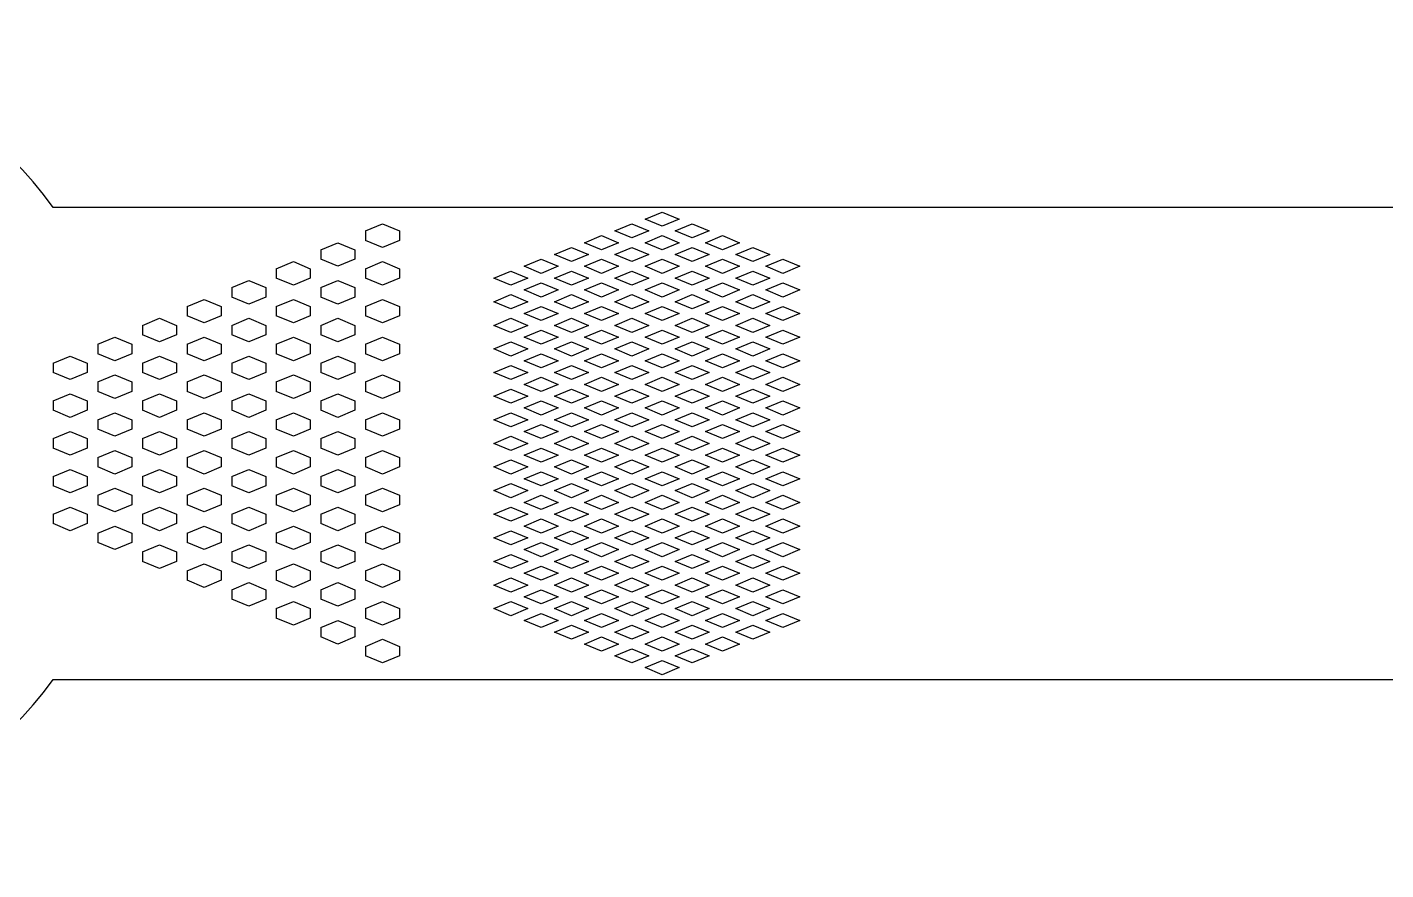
# Model space of a CAD drawing. Header units: inches. Extents: x -271009 to 5700, y -37000 to 38138.
# Drawn here: x -111174 to -108252, y 14054 to 15866 of the extents above; entities that cross this region are included whole.
import ezdxf

# ---------------------------------------------------------------- set-up
doc = ezdxf.new("R2010")
doc.units = ezdxf.units.IN
doc.header["$MEASUREMENT"] = 0

msp = doc.modelspace()

# ---------------------------------------------------------------- linework, layer by layer
for p, q in [((-111117.5, 15478.7), (-108161.1, 15478.7)), ((-109845.2, 15453.4), (-109808.6, 15468.6)), ((-109808.6, 15438.1), (-109845.2, 15453.4)), ((-109808.6, 15468.6), (-109772.1, 15453.4)), ((-109772.1, 15453.4), (-109808.6, 15438.1)), ((-110446, 15428), (-110409.5, 15443.2)), ((-110446, 15428), (-110446, 15407.7)), ((-110409.5, 15443.2), (-110373, 15428)), ((-110373, 15428), (-110373, 15407.7)), ((-109910.1, 15428), (-109873.6, 15443.2)), ((-109873.6, 15412.8), (-109910.1, 15428)), ((-109873.6, 15443.2), (-109837, 15428)), ((-109837, 15428), (-109873.6, 15412.8)), ((-109780.2, 15428), (-109743.7, 15443.2)), ((-109743.7, 15412.8), (-109780.2, 15428)), ((-109743.7, 15443.2), (-109707.1, 15428)), ((-109707.1, 15428), (-109743.7, 15412.8)), ((-110541.9, 15387.4), (-110505.4, 15402.6)), ((-110505.4, 15402.6), (-110468.9, 15387.4)), ((-110409.5, 15392.5), (-110446, 15407.7)), ((-110373, 15407.7), (-110409.5, 15392.5)), ((-109975.1, 15402.6), (-109938.5, 15417.8)), ((-109938.5, 15387.4), (-109975.1, 15402.6)), ((-109938.5, 15417.8), (-109902, 15402.6)), ((-109902, 15402.6), (-109938.5, 15387.4)), ((-109845.2, 15402.6), (-109808.6, 15417.8)), ((-109808.6, 15387.4), (-109845.2, 15402.6)), ((-109808.6, 15417.8), (-109772.1, 15402.6)), ((-109772.1, 15402.6), (-109808.6, 15387.4)), ((-109715.2, 15402.6), (-109678.7, 15417.8)), ((-109678.7, 15387.4), (-109715.2, 15402.6)), ((-109678.7, 15417.8), (-109642.2, 15402.6)), ((-109642.2, 15402.6), (-109678.7, 15387.4)), ((-110541.9, 15387.4), (-110541.9, 15367.1)), ((-110505.4, 15351.9), (-110541.9, 15367.1)), ((-110468.9, 15367.1), (-110505.4, 15351.9)), ((-110468.9, 15387.4), (-110468.9, 15367.1)), ((-110105, 15351.9), (-110068.5, 15367.1)), ((-110068.5, 15367.1), (-110031.9, 15351.9)), ((-110040, 15377.2), (-110003.5, 15392.5)), ((-110003.5, 15362), (-110040, 15377.2)), ((-110003.5, 15392.5), (-109967, 15377.2)), ((-109967, 15377.2), (-110003.5, 15362)), ((-109975.1, 15351.9), (-109938.5, 15367.1)), ((-109938.5, 15367.1), (-109902, 15351.9)), ((-109910.1, 15377.2), (-109873.6, 15392.5)), ((-109873.6, 15362), (-109910.1, 15377.2)), ((-109873.6, 15392.5), (-109837, 15377.2)), ((-109837, 15377.2), (-109873.6, 15362)), ((-109845.2, 15351.9), (-109808.6, 15367.1)), ((-109808.6, 15367.1), (-109772.1, 15351.9)), ((-109780.2, 15377.2), (-109743.7, 15392.5)), ((-109743.7, 15362), (-109780.2, 15377.2)), ((-109743.7, 15392.5), (-109707.1, 15377.2)), ((-109707.1, 15377.2), (-109743.7, 15362)), ((-109715.2, 15351.9), (-109678.7, 15367.1)), ((-109678.7, 15367.1), (-109642.2, 15351.9)), ((-109650.3, 15377.2), (-109613.7, 15392.5)), ((-109613.7, 15362), (-109650.3, 15377.2)), ((-109613.7, 15392.5), (-109577.2, 15377.2)), ((-109577.2, 15377.2), (-109613.7, 15362)), ((-109585.3, 15351.9), (-109548.8, 15367.1)), ((-109548.8, 15367.1), (-109512.2, 15351.9)), ((-110637.9, 15346.8), (-110601.3, 15362)), ((-110637.9, 15346.8), (-110637.9, 15326.5)), ((-110601.3, 15362), (-110564.8, 15346.8)), ((-110564.8, 15346.8), (-110564.8, 15326.5)), ((-110446, 15346.8), (-110409.5, 15362)), ((-110446, 15346.8), (-110446, 15326.5)), ((-110409.5, 15362), (-110373, 15346.8)), ((-110373, 15346.8), (-110373, 15326.5)), ((-110170, 15326.5), (-110133.4, 15341.7)), ((-110133.4, 15341.7), (-110096.9, 15326.5)), ((-110068.5, 15336.6), (-110105, 15351.9)), ((-110031.9, 15351.9), (-110068.5, 15336.6)), ((-110040, 15326.5), (-110003.5, 15341.7)), ((-110003.5, 15341.7), (-109967, 15326.5)), ((-109938.5, 15336.6), (-109975.1, 15351.9)), ((-109902, 15351.9), (-109938.5, 15336.6)), ((-109910.1, 15326.5), (-109873.6, 15341.7)), ((-109873.6, 15341.7), (-109837, 15326.5)), ((-109808.6, 15336.6), (-109845.2, 15351.9)), ((-109772.1, 15351.9), (-109808.6, 15336.6)), ((-109780.2, 15326.5), (-109743.7, 15341.7)), ((-109743.7, 15341.7), (-109707.1, 15326.5)), ((-109678.7, 15336.6), (-109715.2, 15351.9)), ((-109642.2, 15351.9), (-109678.7, 15336.6)), ((-109650.3, 15326.5), (-109613.7, 15341.7)), ((-109613.7, 15341.7), (-109577.2, 15326.5)), ((-109548.8, 15336.6), (-109585.3, 15351.9)), ((-109512.2, 15351.9), (-109548.8, 15336.6)), ((-110733.8, 15306.2), (-110697.2, 15321.4)), ((-110697.2, 15321.4), (-110660.7, 15306.2)), ((-110601.3, 15311.3), (-110637.9, 15326.5)), ((-110564.8, 15326.5), (-110601.3, 15311.3)), ((-110541.9, 15306.2), (-110505.4, 15321.4)), ((-110505.4, 15321.4), (-110468.9, 15306.2)), ((-110409.5, 15311.3), (-110446, 15326.5)), ((-110373, 15326.5), (-110409.5, 15311.3)), ((-110133.4, 15311.3), (-110170, 15326.5)), ((-110096.9, 15326.5), (-110133.4, 15311.3)), ((-110105, 15301.1), (-110068.5, 15316.3)), ((-110068.5, 15316.3), (-110031.9, 15301.1)), ((-110003.5, 15311.3), (-110040, 15326.5)), ((-109967, 15326.5), (-110003.5, 15311.3)), ((-109975.1, 15301.1), (-109938.5, 15316.3)), ((-109938.5, 15316.3), (-109902, 15301.1)), ((-109873.6, 15311.3), (-109910.1, 15326.5)), ((-109837, 15326.5), (-109873.6, 15311.3)), ((-109845.2, 15301.1), (-109808.6, 15316.3)), ((-109808.6, 15316.3), (-109772.1, 15301.1)), ((-109743.7, 15311.3), (-109780.2, 15326.5)), ((-109707.1, 15326.5), (-109743.7, 15311.3)), ((-109715.2, 15301.1), (-109678.7, 15316.3)), ((-109678.7, 15316.3), (-109642.2, 15301.1)), ((-109613.7, 15311.3), (-109650.3, 15326.5)), ((-109577.2, 15326.5), (-109613.7, 15311.3)), ((-109585.3, 15301.1), (-109548.8, 15316.3)), ((-109548.8, 15316.3), (-109512.2, 15301.1)), ((-110829.7, 15265.6), (-110793.2, 15280.8)), ((-110793.2, 15280.8), (-110756.6, 15265.6)), ((-110733.8, 15306.2), (-110733.8, 15285.9)), ((-110697.2, 15270.7), (-110733.8, 15285.9)), ((-110660.7, 15285.9), (-110697.2, 15270.7)), ((-110660.7, 15306.2), (-110660.7, 15285.9)), ((-110637.9, 15265.6), (-110601.3, 15280.8)), ((-110601.3, 15280.8), (-110564.8, 15265.6)), ((-110541.9, 15306.2), (-110541.9, 15285.9)), ((-110505.4, 15270.7), (-110541.9, 15285.9)), ((-110468.9, 15285.9), (-110505.4, 15270.7)), ((-110468.9, 15306.2), (-110468.9, 15285.9)), ((-110446, 15265.6), (-110409.5, 15280.8)), ((-110409.5, 15280.8), (-110373, 15265.6)), ((-110170, 15275.7), (-110133.4, 15291)), ((-110133.4, 15291), (-110096.9, 15275.7)), ((-110068.5, 15285.9), (-110105, 15301.1)), ((-110031.9, 15301.1), (-110068.5, 15285.9)), ((-110040, 15275.7), (-110003.5, 15291)), ((-110003.5, 15291), (-109967, 15275.7)), ((-109938.5, 15285.9), (-109975.1, 15301.1)), ((-109902, 15301.1), (-109938.5, 15285.9)), ((-109910.1, 15275.7), (-109873.6, 15291)), ((-109873.6, 15291), (-109837, 15275.7)), ((-109808.6, 15285.9), (-109845.2, 15301.1)), ((-109772.1, 15301.1), (-109808.6, 15285.9)), ((-109780.2, 15275.7), (-109743.7, 15291)), ((-109743.7, 15291), (-109707.1, 15275.7)), ((-109678.7, 15285.9), (-109715.2, 15301.1)), ((-109642.2, 15301.1), (-109678.7, 15285.9)), ((-109650.3, 15275.7), (-109613.7, 15291)), ((-109613.7, 15291), (-109577.2, 15275.7)), ((-109548.8, 15285.9), (-109585.3, 15301.1)), ((-109512.2, 15301.1), (-109548.8, 15285.9)), ((-110829.7, 15265.6), (-110829.7, 15245.3)), ((-110756.6, 15265.6), (-110756.6, 15245.3)), ((-110637.9, 15265.6), (-110637.9, 15245.3)), ((-110564.8, 15265.6), (-110564.8, 15245.3)), ((-110446, 15265.6), (-110446, 15245.3)), ((-110373, 15265.6), (-110373, 15245.3)), ((-110133.4, 15260.5), (-110170, 15275.7)), ((-110096.9, 15275.7), (-110133.4, 15260.5)), ((-110105, 15250.4), (-110068.5, 15265.6)), ((-110068.5, 15235.1), (-110105, 15250.4)), ((-110068.5, 15265.6), (-110031.9, 15250.4)), ((-110031.9, 15250.4), (-110068.5, 15235.1)), ((-110003.5, 15260.5), (-110040, 15275.7)), ((-109967, 15275.7), (-110003.5, 15260.5)), ((-109975.1, 15250.4), (-109938.5, 15265.6)), ((-109938.5, 15235.1), (-109975.1, 15250.4)), ((-109938.5, 15265.6), (-109902, 15250.4)), ((-109902, 15250.4), (-109938.5, 15235.1)), ((-109873.6, 15260.5), (-109910.1, 15275.7)), ((-109837, 15275.7), (-109873.6, 15260.5)), ((-109845.2, 15250.4), (-109808.6, 15265.6)), ((-109808.6, 15235.1), (-109845.2, 15250.4)), ((-109808.6, 15265.6), (-109772.1, 15250.4)), ((-109772.1, 15250.4), (-109808.6, 15235.1)), ((-109743.7, 15260.5), (-109780.2, 15275.7)), ((-109707.1, 15275.7), (-109743.7, 15260.5)), ((-109715.2, 15250.4), (-109678.7, 15265.6)), ((-109678.7, 15235.1), (-109715.2, 15250.4)), ((-109678.7, 15265.6), (-109642.2, 15250.4)), ((-109642.2, 15250.4), (-109678.7, 15235.1)), ((-109613.7, 15260.5), (-109650.3, 15275.7)), ((-109577.2, 15275.7), (-109613.7, 15260.5)), ((-109585.3, 15250.4), (-109548.8, 15265.6)), ((-109548.8, 15235.1), (-109585.3, 15250.4)), ((-109548.8, 15265.6), (-109512.2, 15250.4)), ((-109512.2, 15250.4), (-109548.8, 15235.1)), ((-110925.6, 15225), (-110889.1, 15240.2)), ((-110925.6, 15225), (-110925.6, 15204.7)), ((-110889.1, 15240.2), (-110852.5, 15225)), ((-110852.5, 15225), (-110852.5, 15204.7)), ((-110793.2, 15230.1), (-110829.7, 15245.3)), ((-110756.6, 15245.3), (-110793.2, 15230.1)), ((-110733.8, 15225), (-110697.2, 15240.2)), ((-110733.8, 15225), (-110733.8, 15204.7)), ((-110697.2, 15240.2), (-110660.7, 15225)), ((-110660.7, 15225), (-110660.7, 15204.7)), ((-110601.3, 15230.1), (-110637.9, 15245.3)), ((-110564.8, 15245.3), (-110601.3, 15230.1)), ((-110541.9, 15225), (-110505.4, 15240.2)), ((-110541.9, 15225), (-110541.9, 15204.7)), ((-110505.4, 15240.2), (-110468.9, 15225)), ((-110468.9, 15225), (-110468.9, 15204.7)), ((-110409.5, 15230.1), (-110446, 15245.3)), ((-110373, 15245.3), (-110409.5, 15230.1)), ((-110170, 15225), (-110133.4, 15240.2)), ((-110133.4, 15209.8), (-110170, 15225)), ((-110133.4, 15240.2), (-110096.9, 15225)), ((-110096.9, 15225), (-110133.4, 15209.8)), ((-110040, 15225), (-110003.5, 15240.2)), ((-110003.5, 15209.8), (-110040, 15225)), ((-110003.5, 15240.2), (-109967, 15225)), ((-109967, 15225), (-110003.5, 15209.8)), ((-109910.1, 15225), (-109873.6, 15240.2)), ((-109873.6, 15209.8), (-109910.1, 15225)), ((-109873.6, 15240.2), (-109837, 15225)), ((-109837, 15225), (-109873.6, 15209.8)), ((-109780.2, 15225), (-109743.7, 15240.2)), ((-109743.7, 15209.8), (-109780.2, 15225)), ((-109743.7, 15240.2), (-109707.1, 15225)), ((-109707.1, 15225), (-109743.7, 15209.8)), ((-109650.3, 15225), (-109613.7, 15240.2)), ((-109613.7, 15209.8), (-109650.3, 15225)), ((-109613.7, 15240.2), (-109577.2, 15225)), ((-109577.2, 15225), (-109613.7, 15209.8)), ((-111021.5, 15184.4), (-110985, 15199.6)), ((-110985, 15199.6), (-110948.5, 15184.4)), ((-110889.1, 15189.5), (-110925.6, 15204.7)), ((-110852.5, 15204.7), (-110889.1, 15189.5)), ((-110829.7, 15184.4), (-110793.2, 15199.6)), ((-110793.2, 15199.6), (-110756.6, 15184.4)), ((-110697.2, 15189.5), (-110733.8, 15204.7)), ((-110660.7, 15204.7), (-110697.2, 15189.5)), ((-110637.9, 15184.4), (-110601.3, 15199.6)), ((-110601.3, 15199.6), (-110564.8, 15184.4)), ((-110505.4, 15189.5), (-110541.9, 15204.7)), ((-110468.9, 15204.7), (-110505.4, 15189.5)), ((-110446, 15184.4), (-110409.5, 15199.6)), ((-110409.5, 15199.6), (-110373, 15184.4)), ((-110170, 15174.2), (-110133.4, 15189.5)), ((-110133.4, 15189.5), (-110096.9, 15174.2)), ((-110105, 15199.6), (-110068.5, 15214.8)), ((-110068.5, 15184.4), (-110105, 15199.6)), ((-110068.5, 15214.8), (-110031.9, 15199.6)), ((-110031.9, 15199.6), (-110068.5, 15184.4)), ((-110040, 15174.2), (-110003.5, 15189.5)), ((-110003.5, 15189.5), (-109967, 15174.2)), ((-109975.1, 15199.6), (-109938.5, 15214.8)), ((-109938.5, 15184.4), (-109975.1, 15199.6)), ((-109938.5, 15214.8), (-109902, 15199.6)), ((-109902, 15199.6), (-109938.5, 15184.4)), ((-109910.1, 15174.2), (-109873.6, 15189.5)), ((-109873.6, 15189.5), (-109837, 15174.2)), ((-109845.2, 15199.6), (-109808.6, 15214.8)), ((-109808.6, 15184.4), (-109845.2, 15199.6)), ((-109808.6, 15214.8), (-109772.1, 15199.6)), ((-109772.1, 15199.6), (-109808.6, 15184.4)), ((-109780.2, 15174.2), (-109743.7, 15189.5)), ((-109743.7, 15189.5), (-109707.1, 15174.2)), ((-109715.2, 15199.6), (-109678.7, 15214.8)), ((-109678.7, 15184.4), (-109715.2, 15199.6)), ((-109678.7, 15214.8), (-109642.2, 15199.6)), ((-109642.2, 15199.6), (-109678.7, 15184.4)), ((-109650.3, 15174.2), (-109613.7, 15189.5)), ((-109613.7, 15189.5), (-109577.2, 15174.2)), ((-109585.3, 15199.6), (-109548.8, 15214.8)), ((-109548.8, 15184.4), (-109585.3, 15199.6)), ((-109548.8, 15214.8), (-109512.2, 15199.6)), ((-109512.2, 15199.6), (-109548.8, 15184.4)), ((-111021.5, 15184.4), (-111021.5, 15164.1)), ((-110985, 15148.9), (-111021.5, 15164.1)), ((-110948.5, 15164.1), (-110985, 15148.9)), ((-110948.5, 15184.4), (-110948.5, 15164.1)), ((-110829.7, 15184.4), (-110829.7, 15164.1)), ((-110793.2, 15148.9), (-110829.7, 15164.1)), ((-110756.6, 15164.1), (-110793.2, 15148.9)), ((-110756.6, 15184.4), (-110756.6, 15164.1)), ((-110637.9, 15184.4), (-110637.9, 15164.1)), ((-110601.3, 15148.9), (-110637.9, 15164.1)), ((-110564.8, 15164.1), (-110601.3, 15148.9)), ((-110564.8, 15184.4), (-110564.8, 15164.1)), ((-110446, 15184.4), (-110446, 15164.1)), ((-110409.5, 15148.9), (-110446, 15164.1)), ((-110373, 15164.1), (-110409.5, 15148.9)), ((-110373, 15184.4), (-110373, 15164.1)), ((-110133.4, 15159), (-110170, 15174.2)), ((-110096.9, 15174.2), (-110133.4, 15159)), ((-110105, 15148.9), (-110068.5, 15164.1)), ((-110068.5, 15164.1), (-110031.9, 15148.9)), ((-110003.5, 15159), (-110040, 15174.2)), ((-109967, 15174.2), (-110003.5, 15159)), ((-109975.1, 15148.9), (-109938.5, 15164.1)), ((-109938.5, 15164.1), (-109902, 15148.9)), ((-109873.6, 15159), (-109910.1, 15174.2)), ((-109837, 15174.2), (-109873.6, 15159)), ((-109845.2, 15148.9), (-109808.6, 15164.1)), ((-109808.6, 15164.1), (-109772.1, 15148.9)), ((-109743.7, 15159), (-109780.2, 15174.2)), ((-109707.1, 15174.2), (-109743.7, 15159)), ((-109715.2, 15148.9), (-109678.7, 15164.1)), ((-109678.7, 15164.1), (-109642.2, 15148.9)), ((-109613.7, 15159), (-109650.3, 15174.2)), ((-109577.2, 15174.2), (-109613.7, 15159)), ((-109585.3, 15148.9), (-109548.8, 15164.1)), ((-109548.8, 15164.1), (-109512.2, 15148.9)), ((-111117.5, 15143.8), (-111080.9, 15159)), ((-111117.5, 15143.8), (-111117.5, 15123.5)), ((-111080.9, 15159), (-111044.4, 15143.8)), ((-111044.4, 15143.8), (-111044.4, 15123.5)), ((-110925.6, 15143.8), (-110889.1, 15159)), ((-110925.6, 15143.8), (-110925.6, 15123.5)), ((-110889.1, 15159), (-110852.5, 15143.8)), ((-110852.5, 15143.8), (-110852.5, 15123.5)), ((-110733.8, 15143.8), (-110697.2, 15159)), ((-110733.8, 15143.8), (-110733.8, 15123.5)), ((-110697.2, 15159), (-110660.7, 15143.8)), ((-110660.7, 15143.8), (-110660.7, 15123.5)), ((-110541.9, 15143.8), (-110505.4, 15159)), ((-110541.9, 15143.8), (-110541.9, 15123.5)), ((-110505.4, 15159), (-110468.9, 15143.8)), ((-110468.9, 15143.8), (-110468.9, 15123.5)), ((-110170, 15123.5), (-110133.4, 15138.7)), ((-110133.4, 15138.7), (-110096.9, 15123.5)), ((-110068.5, 15133.6), (-110105, 15148.9)), ((-110031.9, 15148.9), (-110068.5, 15133.6)), ((-110040, 15123.5), (-110003.5, 15138.7)), ((-110003.5, 15138.7), (-109967, 15123.5)), ((-109938.5, 15133.6), (-109975.1, 15148.9)), ((-109902, 15148.9), (-109938.5, 15133.6)), ((-109910.1, 15123.5), (-109873.6, 15138.7)), ((-109873.6, 15138.7), (-109837, 15123.5)), ((-109808.6, 15133.6), (-109845.2, 15148.9)), ((-109772.1, 15148.9), (-109808.6, 15133.6)), ((-109780.2, 15123.5), (-109743.7, 15138.7)), ((-109743.7, 15138.7), (-109707.1, 15123.5)), ((-109678.7, 15133.6), (-109715.2, 15148.9)), ((-109642.2, 15148.9), (-109678.7, 15133.6)), ((-109650.3, 15123.5), (-109613.7, 15138.7)), ((-109613.7, 15138.7), (-109577.2, 15123.5)), ((-109548.8, 15133.6), (-109585.3, 15148.9)), ((-109512.2, 15148.9), (-109548.8, 15133.6)), ((-111080.9, 15108.3), (-111117.5, 15123.5)), ((-111044.4, 15123.5), (-111080.9, 15108.3)), ((-111021.5, 15103.2), (-110985, 15118.4)), ((-111021.5, 15103.2), (-111021.5, 15082.9)), ((-110985, 15118.4), (-110948.5, 15103.2)), ((-110948.5, 15103.2), (-110948.5, 15082.9)), ((-110889.1, 15108.3), (-110925.6, 15123.5)), ((-110852.5, 15123.5), (-110889.1, 15108.3)), ((-110829.7, 15103.2), (-110793.2, 15118.4)), ((-110829.7, 15103.2), (-110829.7, 15082.9)), ((-110793.2, 15118.4), (-110756.6, 15103.2)), ((-110756.6, 15103.2), (-110756.6, 15082.9)), ((-110697.2, 15108.3), (-110733.8, 15123.5)), ((-110660.7, 15123.5), (-110697.2, 15108.3)), ((-110637.9, 15103.2), (-110601.3, 15118.4)), ((-110637.9, 15103.2), (-110637.9, 15082.9)), ((-110601.3, 15118.4), (-110564.8, 15103.2)), ((-110564.8, 15103.2), (-110564.8, 15082.9)), ((-110505.4, 15108.3), (-110541.9, 15123.5)), ((-110468.9, 15123.5), (-110505.4, 15108.3)), ((-110446, 15103.2), (-110409.5, 15118.4)), ((-110446, 15103.2), (-110446, 15082.9)), ((-110409.5, 15118.4), (-110373, 15103.2)), ((-110373, 15103.2), (-110373, 15082.9)), ((-110133.4, 15108.3), (-110170, 15123.5)), ((-110096.9, 15123.5), (-110133.4, 15108.3)), ((-110105, 15098.1), (-110068.5, 15113.3)), ((-110068.5, 15113.3), (-110031.9, 15098.1)), ((-110003.5, 15108.3), (-110040, 15123.5)), ((-109967, 15123.5), (-110003.5, 15108.3)), ((-109975.1, 15098.1), (-109938.5, 15113.3)), ((-109938.5, 15113.3), (-109902, 15098.1)), ((-109873.6, 15108.3), (-109910.1, 15123.5)), ((-109837, 15123.5), (-109873.6, 15108.3)), ((-109845.2, 15098.1), (-109808.6, 15113.3)), ((-109808.6, 15113.3), (-109772.1, 15098.1)), ((-109743.7, 15108.3), (-109780.2, 15123.5)), ((-109707.1, 15123.5), (-109743.7, 15108.3)), ((-109715.2, 15098.1), (-109678.7, 15113.3)), ((-109678.7, 15113.3), (-109642.2, 15098.1)), ((-109613.7, 15108.3), (-109650.3, 15123.5)), ((-109577.2, 15123.5), (-109613.7, 15108.3)), ((-109585.3, 15098.1), (-109548.8, 15113.3)), ((-109548.8, 15113.3), (-109512.2, 15098.1)), ((-111117.5, 15062.6), (-111080.9, 15077.8)), ((-111080.9, 15077.8), (-111044.4, 15062.6)), ((-110985, 15067.7), (-111021.5, 15082.9)), ((-110948.5, 15082.9), (-110985, 15067.7)), ((-110925.6, 15062.6), (-110889.1, 15077.8)), ((-110889.1, 15077.8), (-110852.5, 15062.6)), ((-110793.2, 15067.7), (-110829.7, 15082.9)), ((-110756.6, 15082.9), (-110793.2, 15067.7)), ((-110733.8, 15062.6), (-110697.2, 15077.8)), ((-110697.2, 15077.8), (-110660.7, 15062.6)), ((-110601.3, 15067.7), (-110637.9, 15082.9)), ((-110564.8, 15082.9), (-110601.3, 15067.7)), ((-110541.9, 15062.6), (-110505.4, 15077.8)), ((-110505.4, 15077.8), (-110468.9, 15062.6)), ((-110409.5, 15067.7), (-110446, 15082.9)), ((-110373, 15082.9), (-110409.5, 15067.7)), ((-110170, 15072.7), (-110133.4, 15088)), ((-110133.4, 15057.5), (-110170, 15072.7)), ((-110133.4, 15088), (-110096.9, 15072.7)), ((-110096.9, 15072.7), (-110133.4, 15057.5)), ((-110068.5, 15082.9), (-110105, 15098.1)), ((-110031.9, 15098.1), (-110068.5, 15082.9)), ((-110040, 15072.7), (-110003.5, 15088)), ((-110003.5, 15057.5), (-110040, 15072.7)), ((-110003.5, 15088), (-109967, 15072.7)), ((-109967, 15072.7), (-110003.5, 15057.5)), ((-109938.5, 15082.9), (-109975.1, 15098.1)), ((-109902, 15098.1), (-109938.5, 15082.9)), ((-109910.1, 15072.7), (-109873.6, 15088)), ((-109873.6, 15057.5), (-109910.1, 15072.7)), ((-109873.6, 15088), (-109837, 15072.7)), ((-109837, 15072.7), (-109873.6, 15057.5)), ((-109808.6, 15082.9), (-109845.2, 15098.1)), ((-109772.1, 15098.1), (-109808.6, 15082.9)), ((-109780.2, 15072.7), (-109743.7, 15088)), ((-109743.7, 15057.5), (-109780.2, 15072.7)), ((-109743.7, 15088), (-109707.1, 15072.7)), ((-109707.1, 15072.7), (-109743.7, 15057.5)), ((-109678.7, 15082.9), (-109715.2, 15098.1)), ((-109642.2, 15098.1), (-109678.7, 15082.9)), ((-109650.3, 15072.7), (-109613.7, 15088)), ((-109613.7, 15057.5), (-109650.3, 15072.7)), ((-109613.7, 15088), (-109577.2, 15072.7)), ((-109577.2, 15072.7), (-109613.7, 15057.5)), ((-109548.8, 15082.9), (-109585.3, 15098.1)), ((-109512.2, 15098.1), (-109548.8, 15082.9)), ((-111117.5, 15062.6), (-111117.5, 15042.3)), ((-111044.4, 15062.6), (-111044.4, 15042.3)), ((-110925.6, 15062.6), (-110925.6, 15042.3)), ((-110852.5, 15062.6), (-110852.5, 15042.3)), ((-110733.8, 15062.6), (-110733.8, 15042.3)), ((-110660.7, 15062.6), (-110660.7, 15042.3)), ((-110541.9, 15062.6), (-110541.9, 15042.3)), ((-110468.9, 15062.6), (-110468.9, 15042.3)), ((-110105, 15047.4), (-110068.5, 15062.6)), ((-110068.5, 15032.1), (-110105, 15047.4)), ((-110068.5, 15062.6), (-110031.9, 15047.4)), ((-110031.9, 15047.4), (-110068.5, 15032.1)), ((-109975.1, 15047.4), (-109938.5, 15062.6)), ((-109938.5, 15032.1), (-109975.1, 15047.4)), ((-109938.5, 15062.6), (-109902, 15047.4)), ((-109902, 15047.4), (-109938.5, 15032.1)), ((-109845.2, 15047.4), (-109808.6, 15062.6)), ((-109808.6, 15032.1), (-109845.2, 15047.4)), ((-109808.6, 15062.6), (-109772.1, 15047.4)), ((-109772.1, 15047.4), (-109808.6, 15032.1)), ((-109715.2, 15047.4), (-109678.7, 15062.6)), ((-109678.7, 15032.1), (-109715.2, 15047.4)), ((-109678.7, 15062.6), (-109642.2, 15047.4)), ((-109642.2, 15047.4), (-109678.7, 15032.1)), ((-109585.3, 15047.4), (-109548.8, 15062.6)), ((-109548.8, 15032.1), (-109585.3, 15047.4)), ((-109548.8, 15062.6), (-109512.2, 15047.4)), ((-109512.2, 15047.4), (-109548.8, 15032.1)), ((-111080.9, 15027.1), (-111117.5, 15042.3)), ((-111044.4, 15042.3), (-111080.9, 15027.1)), ((-111021.5, 15022), (-110985, 15037.2)), ((-111021.5, 15022), (-111021.5, 15001.7)), ((-110985, 15037.2), (-110948.5, 15022)), ((-110948.5, 15022), (-110948.5, 15001.7)), ((-110889.1, 15027.1), (-110925.6, 15042.3)), ((-110852.5, 15042.3), (-110889.1, 15027.1)), ((-110829.7, 15022), (-110793.2, 15037.2)), ((-110829.7, 15022), (-110829.7, 15001.7)), ((-110793.2, 15037.2), (-110756.6, 15022)), ((-110756.6, 15022), (-110756.6, 15001.7)), ((-110697.2, 15027.1), (-110733.8, 15042.3)), ((-110660.7, 15042.3), (-110697.2, 15027.1)), ((-110637.9, 15022), (-110601.3, 15037.2)), ((-110637.9, 15022), (-110637.9, 15001.7)), ((-110601.3, 15037.2), (-110564.8, 15022)), ((-110564.8, 15022), (-110564.8, 15001.7)), ((-110505.4, 15027.1), (-110541.9, 15042.3)), ((-110468.9, 15042.3), (-110505.4, 15027.1)), ((-110446, 15022), (-110409.5, 15037.2)), ((-110446, 15022), (-110446, 15001.7)), ((-110409.5, 15037.2), (-110373, 15022)), ((-110373, 15022), (-110373, 15001.7)), ((-110170, 15022), (-110133.4, 15037.2)), ((-110133.4, 15006.8), (-110170, 15022)), ((-110133.4, 15037.2), (-110096.9, 15022)), ((-110096.9, 15022), (-110133.4, 15006.8)), ((-110040, 15022), (-110003.5, 15037.2)), ((-110003.5, 15006.8), (-110040, 15022)), ((-110003.5, 15037.2), (-109967, 15022)), ((-109967, 15022), (-110003.5, 15006.8)), ((-109910.1, 15022), (-109873.6, 15037.2)), ((-109873.6, 15006.8), (-109910.1, 15022)), ((-109873.6, 15037.2), (-109837, 15022)), ((-109837, 15022), (-109873.6, 15006.8)), ((-109780.2, 15022), (-109743.7, 15037.2)), ((-109743.7, 15006.8), (-109780.2, 15022)), ((-109743.7, 15037.2), (-109707.1, 15022)), ((-109707.1, 15022), (-109743.7, 15006.8)), ((-109650.3, 15022), (-109613.7, 15037.2)), ((-109613.7, 15006.8), (-109650.3, 15022)), ((-109613.7, 15037.2), (-109577.2, 15022)), ((-109577.2, 15022), (-109613.7, 15006.8)), ((-111117.5, 14981.4), (-111080.9, 14996.6)), ((-111080.9, 14996.6), (-111044.4, 14981.4)), ((-110985, 14986.5), (-111021.5, 15001.7)), ((-110948.5, 15001.7), (-110985, 14986.5)), ((-110925.6, 14981.4), (-110889.1, 14996.6)), ((-110889.1, 14996.6), (-110852.5, 14981.4)), ((-110793.2, 14986.5), (-110829.7, 15001.7)), ((-110756.6, 15001.7), (-110793.2, 14986.5)), ((-110733.8, 14981.4), (-110697.2, 14996.6)), ((-110697.2, 14996.6), (-110660.7, 14981.4)), ((-110601.3, 14986.5), (-110637.9, 15001.7)), ((-110564.8, 15001.7), (-110601.3, 14986.5)), ((-110541.9, 14981.4), (-110505.4, 14996.6)), ((-110505.4, 14996.6), (-110468.9, 14981.4)), ((-110409.5, 14986.5), (-110446, 15001.7)), ((-110373, 15001.7), (-110409.5, 14986.5)), ((-110170, 14971.2), (-110133.4, 14986.5)), ((-110133.4, 14986.5), (-110096.9, 14971.2)), ((-110105, 14996.6), (-110068.5, 15011.8)), ((-110068.5, 14981.4), (-110105, 14996.6)), ((-110068.5, 15011.8), (-110031.9, 14996.6)), ((-110031.9, 14996.6), (-110068.5, 14981.4)), ((-110040, 14971.2), (-110003.5, 14986.5)), ((-110003.5, 14986.5), (-109967, 14971.2)), ((-109975.1, 14996.6), (-109938.5, 15011.8)), ((-109938.5, 14981.4), (-109975.1, 14996.6)), ((-109938.5, 15011.8), (-109902, 14996.6)), ((-109902, 14996.6), (-109938.5, 14981.4)), ((-109910.1, 14971.2), (-109873.6, 14986.5)), ((-109873.6, 14986.5), (-109837, 14971.2)), ((-109845.2, 14996.6), (-109808.6, 15011.8)), ((-109808.6, 14981.4), (-109845.2, 14996.6)), ((-109808.6, 15011.8), (-109772.1, 14996.6)), ((-109772.1, 14996.6), (-109808.6, 14981.4)), ((-109780.2, 14971.2), (-109743.7, 14986.5)), ((-109743.7, 14986.5), (-109707.1, 14971.2)), ((-109715.2, 14996.6), (-109678.7, 15011.8)), ((-109678.7, 14981.4), (-109715.2, 14996.6)), ((-109678.7, 15011.8), (-109642.2, 14996.6)), ((-109642.2, 14996.6), (-109678.7, 14981.4)), ((-109650.3, 14971.2), (-109613.7, 14986.5)), ((-109613.7, 14986.5), (-109577.2, 14971.2)), ((-109585.3, 14996.6), (-109548.8, 15011.8)), ((-109548.8, 14981.4), (-109585.3, 14996.6)), ((-109548.8, 15011.8), (-109512.2, 14996.6)), ((-109512.2, 14996.6), (-109548.8, 14981.4)), ((-111117.5, 14981.4), (-111117.5, 14961.1)), ((-111080.9, 14945.9), (-111117.5, 14961.1)), ((-111044.4, 14961.1), (-111080.9, 14945.9)), ((-111044.4, 14981.4), (-111044.4, 14961.1)), ((-111021.5, 14940.8), (-110985, 14956)), ((-110985, 14956), (-110948.5, 14940.8)), ((-110925.6, 14981.4), (-110925.6, 14961.1)), ((-110889.1, 14945.9), (-110925.6, 14961.1)), ((-110852.5, 14961.1), (-110889.1, 14945.9)), ((-110852.5, 14981.4), (-110852.5, 14961.1)), ((-110829.7, 14940.8), (-110793.2, 14956)), ((-110793.2, 14956), (-110756.6, 14940.8)), ((-110733.8, 14981.4), (-110733.8, 14961.1)), ((-110697.2, 14945.9), (-110733.8, 14961.1)), ((-110660.7, 14961.1), (-110697.2, 14945.9)), ((-110660.7, 14981.4), (-110660.7, 14961.1)), ((-110637.9, 14940.8), (-110601.3, 14956)), ((-110601.3, 14956), (-110564.8, 14940.8)), ((-110541.9, 14981.4), (-110541.9, 14961.1)), ((-110505.4, 14945.9), (-110541.9, 14961.1)), ((-110468.9, 14961.1), (-110505.4, 14945.9)), ((-110468.9, 14981.4), (-110468.9, 14961.1)), ((-110446, 14940.8), (-110409.5, 14956)), ((-110409.5, 14956), (-110373, 14940.8)), ((-110133.4, 14956), (-110170, 14971.2)), ((-110096.9, 14971.2), (-110133.4, 14956)), ((-110105, 14945.9), (-110068.5, 14961.1)), ((-110068.5, 14961.1), (-110031.9, 14945.9)), ((-110003.5, 14956), (-110040, 14971.2)), ((-109967, 14971.2), (-110003.5, 14956)), ((-109975.1, 14945.9), (-109938.5, 14961.1)), ((-109938.5, 14961.1), (-109902, 14945.9)), ((-109873.6, 14956), (-109910.1, 14971.2)), ((-109837, 14971.2), (-109873.6, 14956)), ((-109845.2, 14945.9), (-109808.6, 14961.1)), ((-109808.6, 14961.1), (-109772.1, 14945.9)), ((-109743.7, 14956), (-109780.2, 14971.2)), ((-109707.1, 14971.2), (-109743.7, 14956)), ((-109715.2, 14945.9), (-109678.7, 14961.1)), ((-109678.7, 14961.1), (-109642.2, 14945.9)), ((-109613.7, 14956), (-109650.3, 14971.2)), ((-109577.2, 14971.2), (-109613.7, 14956)), ((-109585.3, 14945.9), (-109548.8, 14961.1)), ((-109548.8, 14961.1), (-109512.2, 14945.9)), ((-111021.5, 14940.8), (-111021.5, 14920.5)), ((-110948.5, 14940.8), (-110948.5, 14920.5)), ((-110829.7, 14940.8), (-110829.7, 14920.5)), ((-110756.6, 14940.8), (-110756.6, 14920.5)), ((-110637.9, 14940.8), (-110637.9, 14920.5)), ((-110564.8, 14940.8), (-110564.8, 14920.5)), ((-110446, 14940.8), (-110446, 14920.5)), ((-110373, 14940.8), (-110373, 14920.5)), ((-110170, 14920.5), (-110133.4, 14935.7)), ((-110133.4, 14935.7), (-110096.9, 14920.5)), ((-110068.5, 14930.6), (-110105, 14945.9)), ((-110031.9, 14945.9), (-110068.5, 14930.6)), ((-110040, 14920.5), (-110003.5, 14935.7)), ((-110003.5, 14935.7), (-109967, 14920.5)), ((-109938.5, 14930.6), (-109975.1, 14945.9)), ((-109902, 14945.9), (-109938.5, 14930.6)), ((-109910.1, 14920.5), (-109873.6, 14935.7)), ((-109873.6, 14935.7), (-109837, 14920.5)), ((-109808.6, 14930.6), (-109845.2, 14945.9)), ((-109772.1, 14945.9), (-109808.6, 14930.6)), ((-109780.2, 14920.5), (-109743.7, 14935.7)), ((-109743.7, 14935.7), (-109707.1, 14920.5)), ((-109678.7, 14930.6), (-109715.2, 14945.9)), ((-109642.2, 14945.9), (-109678.7, 14930.6)), ((-109650.3, 14920.5), (-109613.7, 14935.7)), ((-109613.7, 14935.7), (-109577.2, 14920.5)), ((-109548.8, 14930.6), (-109585.3, 14945.9)), ((-109512.2, 14945.9), (-109548.8, 14930.6)), ((-111117.5, 14900.2), (-111080.9, 14915.4)), ((-111117.5, 14900.2), (-111117.5, 14879.9)), ((-111080.9, 14915.4), (-111044.4, 14900.2)), ((-111044.4, 14900.2), (-111044.4, 14879.9)), ((-110985, 14905.3), (-111021.5, 14920.5)), ((-110948.5, 14920.5), (-110985, 14905.3)), ((-110925.6, 14900.2), (-110889.1, 14915.4)), ((-110925.6, 14900.2), (-110925.6, 14879.9)), ((-110889.1, 14915.4), (-110852.5, 14900.2)), ((-110852.5, 14900.2), (-110852.5, 14879.9)), ((-110793.2, 14905.3), (-110829.7, 14920.5)), ((-110756.6, 14920.5), (-110793.2, 14905.3)), ((-110733.8, 14900.2), (-110697.2, 14915.4)), ((-110733.8, 14900.2), (-110733.8, 14879.9)), ((-110697.2, 14915.4), (-110660.7, 14900.2)), ((-110660.7, 14900.2), (-110660.7, 14879.9)), ((-110601.3, 14905.3), (-110637.9, 14920.5)), ((-110564.8, 14920.5), (-110601.3, 14905.3)), ((-110541.9, 14900.2), (-110505.4, 14915.4)), ((-110541.9, 14900.2), (-110541.9, 14879.9)), ((-110505.4, 14915.4), (-110468.9, 14900.2)), ((-110468.9, 14900.2), (-110468.9, 14879.9)), ((-110409.5, 14905.3), (-110446, 14920.5)), ((-110373, 14920.5), (-110409.5, 14905.3)), ((-110133.4, 14905.3), (-110170, 14920.5)), ((-110096.9, 14920.5), (-110133.4, 14905.3)), ((-110105, 14895.1), (-110068.5, 14910.3)), ((-110068.5, 14910.3), (-110031.9, 14895.1)), ((-110003.5, 14905.3), (-110040, 14920.5)), ((-109967, 14920.5), (-110003.5, 14905.3)), ((-109975.1, 14895.1), (-109938.5, 14910.3)), ((-109938.5, 14910.3), (-109902, 14895.1)), ((-109873.6, 14905.3), (-109910.1, 14920.5)), ((-109837, 14920.5), (-109873.6, 14905.3)), ((-109845.2, 14895.1), (-109808.6, 14910.3)), ((-109808.6, 14910.3), (-109772.1, 14895.1)), ((-109743.7, 14905.3), (-109780.2, 14920.5)), ((-109707.1, 14920.5), (-109743.7, 14905.3)), ((-109715.2, 14895.1), (-109678.7, 14910.3)), ((-109678.7, 14910.3), (-109642.2, 14895.1)), ((-109613.7, 14905.3), (-109650.3, 14920.5)), ((-109577.2, 14920.5), (-109613.7, 14905.3)), ((-109585.3, 14895.1), (-109548.8, 14910.3)), ((-109548.8, 14910.3), (-109512.2, 14895.1)), ((-111080.9, 14864.7), (-111117.5, 14879.9)), ((-111044.4, 14879.9), (-111080.9, 14864.7)), ((-111021.5, 14859.6), (-110985, 14874.8)), ((-110985, 14874.8), (-110948.5, 14859.6)), ((-110889.1, 14864.7), (-110925.6, 14879.9)), ((-110852.5, 14879.9), (-110889.1, 14864.7)), ((-110829.7, 14859.6), (-110793.2, 14874.8)), ((-110793.2, 14874.8), (-110756.6, 14859.6)), ((-110697.2, 14864.7), (-110733.8, 14879.9)), ((-110660.7, 14879.9), (-110697.2, 14864.7)), ((-110637.9, 14859.6), (-110601.3, 14874.8)), ((-110601.3, 14874.8), (-110564.8, 14859.6)), ((-110505.4, 14864.7), (-110541.9, 14879.9)), ((-110468.9, 14879.9), (-110505.4, 14864.7)), ((-110446, 14859.6), (-110409.5, 14874.8)), ((-110409.5, 14874.8), (-110373, 14859.6)), ((-110170, 14869.7), (-110133.4, 14885)), ((-110133.4, 14854.5), (-110170, 14869.7)), ((-110133.4, 14885), (-110096.9, 14869.7)), ((-110096.9, 14869.7), (-110133.4, 14854.5)), ((-110068.5, 14879.9), (-110105, 14895.1)), ((-110031.9, 14895.1), (-110068.5, 14879.9)), ((-110040, 14869.7), (-110003.5, 14885)), ((-110003.5, 14854.5), (-110040, 14869.7)), ((-110003.5, 14885), (-109967, 14869.7)), ((-109967, 14869.7), (-110003.5, 14854.5)), ((-109938.5, 14879.9), (-109975.1, 14895.1)), ((-109902, 14895.1), (-109938.5, 14879.9)), ((-109910.1, 14869.7), (-109873.6, 14885)), ((-109873.6, 14854.5), (-109910.1, 14869.7)), ((-109873.6, 14885), (-109837, 14869.7)), ((-109837, 14869.7), (-109873.6, 14854.5)), ((-109808.6, 14879.9), (-109845.2, 14895.1)), ((-109772.1, 14895.1), (-109808.6, 14879.9)), ((-109780.2, 14869.7), (-109743.7, 14885)), ((-109743.7, 14854.5), (-109780.2, 14869.7)), ((-109743.7, 14885), (-109707.1, 14869.7)), ((-109707.1, 14869.7), (-109743.7, 14854.5)), ((-109678.7, 14879.9), (-109715.2, 14895.1)), ((-109642.2, 14895.1), (-109678.7, 14879.9)), ((-109650.3, 14869.7), (-109613.7, 14885)), ((-109613.7, 14854.5), (-109650.3, 14869.7)), ((-109613.7, 14885), (-109577.2, 14869.7)), ((-109577.2, 14869.7), (-109613.7, 14854.5)), ((-109548.8, 14879.9), (-109585.3, 14895.1)), ((-109512.2, 14895.1), (-109548.8, 14879.9)), ((-111021.5, 14859.6), (-111021.5, 14839.3)), ((-110985, 14824.1), (-111021.5, 14839.3)), ((-110948.5, 14839.3), (-110985, 14824.1)), ((-110948.5, 14859.6), (-110948.5, 14839.3)), ((-110829.7, 14859.6), (-110829.7, 14839.3)), ((-110793.2, 14824.1), (-110829.7, 14839.3)), ((-110756.6, 14839.3), (-110793.2, 14824.1)), ((-110756.6, 14859.6), (-110756.6, 14839.3)), ((-110637.9, 14859.6), (-110637.9, 14839.3)), ((-110601.3, 14824.1), (-110637.9, 14839.3)), ((-110564.8, 14839.3), (-110601.3, 14824.1)), ((-110564.8, 14859.6), (-110564.8, 14839.3)), ((-110446, 14859.6), (-110446, 14839.3)), ((-110409.5, 14824.1), (-110446, 14839.3)), ((-110373, 14839.3), (-110409.5, 14824.1)), ((-110373, 14859.6), (-110373, 14839.3)), ((-110105, 14844.4), (-110068.5, 14859.6)), ((-110068.5, 14829.1), (-110105, 14844.4)), ((-110068.5, 14859.6), (-110031.9, 14844.4)), ((-110031.9, 14844.4), (-110068.5, 14829.1)), ((-109975.1, 14844.4), (-109938.5, 14859.6)), ((-109938.5, 14829.1), (-109975.1, 14844.4)), ((-109938.5, 14859.6), (-109902, 14844.4)), ((-109902, 14844.4), (-109938.5, 14829.1)), ((-109845.2, 14844.4), (-109808.6, 14859.6)), ((-109808.6, 14829.1), (-109845.2, 14844.4)), ((-109808.6, 14859.6), (-109772.1, 14844.4)), ((-109772.1, 14844.4), (-109808.6, 14829.1)), ((-109715.2, 14844.4), (-109678.7, 14859.6)), ((-109678.7, 14829.1), (-109715.2, 14844.4)), ((-109678.7, 14859.6), (-109642.2, 14844.4)), ((-109642.2, 14844.4), (-109678.7, 14829.1)), ((-109585.3, 14844.4), (-109548.8, 14859.6)), ((-109548.8, 14829.1), (-109585.3, 14844.4)), ((-109548.8, 14859.6), (-109512.2, 14844.4)), ((-109512.2, 14844.4), (-109548.8, 14829.1)), ((-111117.5, 14819), (-111080.9, 14834.2)), ((-111117.5, 14819), (-111117.5, 14798.7)), ((-111080.9, 14834.2), (-111044.4, 14819)), ((-111044.4, 14819), (-111044.4, 14798.7)), ((-110925.6, 14819), (-110889.1, 14834.2)), ((-110925.6, 14819), (-110925.6, 14798.7)), ((-110889.1, 14834.2), (-110852.5, 14819)), ((-110852.5, 14819), (-110852.5, 14798.7)), ((-110733.8, 14819), (-110697.2, 14834.2)), ((-110733.8, 14819), (-110733.8, 14798.7)), ((-110697.2, 14834.2), (-110660.7, 14819)), ((-110660.7, 14819), (-110660.7, 14798.7)), ((-110541.9, 14819), (-110505.4, 14834.2)), ((-110541.9, 14819), (-110541.9, 14798.7)), ((-110505.4, 14834.2), (-110468.9, 14819)), ((-110468.9, 14819), (-110468.9, 14798.7)), ((-110170, 14819), (-110133.4, 14834.2)), ((-110133.4, 14803.8), (-110170, 14819)), ((-110133.4, 14834.2), (-110096.9, 14819)), ((-110096.9, 14819), (-110133.4, 14803.8)), ((-110040, 14819), (-110003.5, 14834.2)), ((-110003.5, 14803.8), (-110040, 14819)), ((-110003.5, 14834.2), (-109967, 14819)), ((-109967, 14819), (-110003.5, 14803.8)), ((-109910.1, 14819), (-109873.6, 14834.2)), ((-109873.6, 14803.8), (-109910.1, 14819)), ((-109873.6, 14834.2), (-109837, 14819)), ((-109837, 14819), (-109873.6, 14803.8)), ((-109780.2, 14819), (-109743.7, 14834.2)), ((-109743.7, 14803.8), (-109780.2, 14819)), ((-109743.7, 14834.2), (-109707.1, 14819)), ((-109707.1, 14819), (-109743.7, 14803.8)), ((-109650.3, 14819), (-109613.7, 14834.2)), ((-109613.7, 14803.8), (-109650.3, 14819)), ((-109613.7, 14834.2), (-109577.2, 14819)), ((-109577.2, 14819), (-109613.7, 14803.8)), ((-111080.9, 14783.5), (-111117.5, 14798.7)), ((-111044.4, 14798.7), (-111080.9, 14783.5)), ((-111021.5, 14778.4), (-110985, 14793.6)), ((-110985, 14793.6), (-110948.5, 14778.4)), ((-110889.1, 14783.5), (-110925.6, 14798.7)), ((-110852.5, 14798.7), (-110889.1, 14783.5)), ((-110829.7, 14778.4), (-110793.2, 14793.6)), ((-110793.2, 14793.6), (-110756.6, 14778.4)), ((-110697.2, 14783.5), (-110733.8, 14798.7)), ((-110660.7, 14798.7), (-110697.2, 14783.5)), ((-110637.9, 14778.4), (-110601.3, 14793.6)), ((-110601.3, 14793.6), (-110564.8, 14778.4)), ((-110505.4, 14783.5), (-110541.9, 14798.7)), ((-110468.9, 14798.7), (-110505.4, 14783.5)), ((-110446, 14778.4), (-110409.5, 14793.6)), ((-110409.5, 14793.6), (-110373, 14778.4)), ((-110170, 14768.2), (-110133.4, 14783.5)), ((-110133.4, 14783.5), (-110096.9, 14768.2)), ((-110105, 14793.6), (-110068.5, 14808.8)), ((-110068.5, 14778.4), (-110105, 14793.6)), ((-110068.5, 14808.8), (-110031.9, 14793.6)), ((-110031.9, 14793.6), (-110068.5, 14778.4)), ((-110040, 14768.2), (-110003.5, 14783.5)), ((-110003.5, 14783.5), (-109967, 14768.2)), ((-109975.1, 14793.6), (-109938.5, 14808.8)), ((-109938.5, 14778.4), (-109975.1, 14793.6)), ((-109938.5, 14808.8), (-109902, 14793.6)), ((-109902, 14793.6), (-109938.5, 14778.4)), ((-109910.1, 14768.2), (-109873.6, 14783.5)), ((-109873.6, 14783.5), (-109837, 14768.2)), ((-109845.2, 14793.6), (-109808.6, 14808.8)), ((-109808.6, 14778.4), (-109845.2, 14793.6)), ((-109808.6, 14808.8), (-109772.1, 14793.6)), ((-109772.1, 14793.6), (-109808.6, 14778.4)), ((-109780.2, 14768.2), (-109743.7, 14783.5)), ((-109743.7, 14783.5), (-109707.1, 14768.2)), ((-109715.2, 14793.6), (-109678.7, 14808.8)), ((-109678.7, 14778.4), (-109715.2, 14793.6)), ((-109678.7, 14808.8), (-109642.2, 14793.6)), ((-109642.2, 14793.6), (-109678.7, 14778.4)), ((-109650.3, 14768.2), (-109613.7, 14783.5)), ((-109613.7, 14783.5), (-109577.2, 14768.2)), ((-109585.3, 14793.6), (-109548.8, 14808.8)), ((-109548.8, 14778.4), (-109585.3, 14793.6)), ((-109548.8, 14808.8), (-109512.2, 14793.6)), ((-109512.2, 14793.6), (-109548.8, 14778.4)), ((-111021.5, 14778.4), (-111021.5, 14758.1)), ((-110985, 14742.9), (-111021.5, 14758.1)), ((-110948.5, 14758.1), (-110985, 14742.9)), ((-110948.5, 14778.4), (-110948.5, 14758.1)), ((-110925.6, 14737.8), (-110889.1, 14753)), ((-110889.1, 14753), (-110852.5, 14737.8)), ((-110829.7, 14778.4), (-110829.7, 14758.1)), ((-110793.2, 14742.9), (-110829.7, 14758.1)), ((-110756.6, 14758.1), (-110793.2, 14742.9)), ((-110756.6, 14778.4), (-110756.6, 14758.1)), ((-110733.8, 14737.8), (-110697.2, 14753)), ((-110697.2, 14753), (-110660.7, 14737.8)), ((-110637.9, 14778.4), (-110637.9, 14758.1)), ((-110601.3, 14742.9), (-110637.9, 14758.1)), ((-110564.8, 14758.1), (-110601.3, 14742.9)), ((-110564.8, 14778.4), (-110564.8, 14758.1)), ((-110541.9, 14737.8), (-110505.4, 14753)), ((-110505.4, 14753), (-110468.9, 14737.8)), ((-110446, 14778.4), (-110446, 14758.1)), ((-110409.5, 14742.9), (-110446, 14758.1)), ((-110373, 14758.1), (-110409.5, 14742.9)), ((-110373, 14778.4), (-110373, 14758.1)), ((-110133.4, 14753), (-110170, 14768.2)), ((-110096.9, 14768.2), (-110133.4, 14753)), ((-110105, 14742.9), (-110068.5, 14758.1)), ((-110068.5, 14758.1), (-110031.9, 14742.9)), ((-110003.5, 14753), (-110040, 14768.2)), ((-109967, 14768.2), (-110003.5, 14753)), ((-109975.1, 14742.9), (-109938.5, 14758.1)), ((-109938.5, 14758.1), (-109902, 14742.9)), ((-109873.6, 14753), (-109910.1, 14768.2)), ((-109837, 14768.2), (-109873.6, 14753)), ((-109845.2, 14742.9), (-109808.6, 14758.1)), ((-109808.6, 14758.1), (-109772.1, 14742.9)), ((-109743.7, 14753), (-109780.2, 14768.2)), ((-109707.1, 14768.2), (-109743.7, 14753)), ((-109715.2, 14742.9), (-109678.7, 14758.1)), ((-109678.7, 14758.1), (-109642.2, 14742.9)), ((-109613.7, 14753), (-109650.3, 14768.2)), ((-109577.2, 14768.2), (-109613.7, 14753)), ((-109585.3, 14742.9), (-109548.8, 14758.1)), ((-109548.8, 14758.1), (-109512.2, 14742.9)), ((-110925.6, 14737.8), (-110925.6, 14717.5)), ((-110852.5, 14737.8), (-110852.5, 14717.5)), ((-110733.8, 14737.8), (-110733.8, 14717.5)), ((-110660.7, 14737.8), (-110660.7, 14717.5)), ((-110541.9, 14737.8), (-110541.9, 14717.5)), ((-110468.9, 14737.8), (-110468.9, 14717.5)), ((-110170, 14717.5), (-110133.4, 14732.7)), ((-110133.4, 14732.7), (-110096.9, 14717.5)), ((-110068.5, 14727.6), (-110105, 14742.9)), ((-110031.9, 14742.9), (-110068.5, 14727.6)), ((-110040, 14717.5), (-110003.5, 14732.7)), ((-110003.5, 14732.7), (-109967, 14717.5)), ((-109938.5, 14727.6), (-109975.1, 14742.9)), ((-109902, 14742.9), (-109938.5, 14727.6)), ((-109910.1, 14717.5), (-109873.6, 14732.7)), ((-109873.6, 14732.7), (-109837, 14717.5)), ((-109808.6, 14727.6), (-109845.2, 14742.9)), ((-109772.1, 14742.9), (-109808.6, 14727.6)), ((-109780.2, 14717.5), (-109743.7, 14732.7)), ((-109743.7, 14732.7), (-109707.1, 14717.5)), ((-109678.7, 14727.6), (-109715.2, 14742.9)), ((-109642.2, 14742.9), (-109678.7, 14727.6)), ((-109650.3, 14717.5), (-109613.7, 14732.7)), ((-109613.7, 14732.7), (-109577.2, 14717.5)), ((-109548.8, 14727.6), (-109585.3, 14742.9)), ((-109512.2, 14742.9), (-109548.8, 14727.6)), ((-110889.1, 14702.3), (-110925.6, 14717.5)), ((-110852.5, 14717.5), (-110889.1, 14702.3)), ((-110829.7, 14697.2), (-110793.2, 14712.4)), ((-110829.7, 14697.2), (-110829.7, 14676.9)), ((-110793.2, 14712.4), (-110756.6, 14697.2)), ((-110756.6, 14697.2), (-110756.6, 14676.9)), ((-110697.2, 14702.3), (-110733.8, 14717.5)), ((-110660.7, 14717.5), (-110697.2, 14702.3)), ((-110637.9, 14697.2), (-110601.3, 14712.4)), ((-110637.9, 14697.2), (-110637.9, 14676.9)), ((-110601.3, 14712.4), (-110564.8, 14697.2)), ((-110564.8, 14697.2), (-110564.8, 14676.9)), ((-110505.4, 14702.3), (-110541.9, 14717.5)), ((-110468.9, 14717.5), (-110505.4, 14702.3)), ((-110446, 14697.2), (-110409.5, 14712.4)), ((-110446, 14697.2), (-110446, 14676.9)), ((-110409.5, 14712.4), (-110373, 14697.2)), ((-110373, 14697.2), (-110373, 14676.9)), ((-110133.4, 14702.3), (-110170, 14717.5)), ((-110096.9, 14717.5), (-110133.4, 14702.3)), ((-110105, 14692.1), (-110068.5, 14707.3)), ((-110068.5, 14707.3), (-110031.9, 14692.1)), ((-110003.5, 14702.3), (-110040, 14717.5)), ((-109967, 14717.5), (-110003.5, 14702.3)), ((-109975.1, 14692.1), (-109938.5, 14707.3)), ((-109938.5, 14707.3), (-109902, 14692.1)), ((-109873.6, 14702.3), (-109910.1, 14717.5)), ((-109837, 14717.5), (-109873.6, 14702.3)), ((-109845.2, 14692.1), (-109808.6, 14707.3)), ((-109808.6, 14707.3), (-109772.1, 14692.1)), ((-109743.7, 14702.3), (-109780.2, 14717.5)), ((-109707.1, 14717.5), (-109743.7, 14702.3)), ((-109715.2, 14692.1), (-109678.7, 14707.3)), ((-109678.7, 14707.3), (-109642.2, 14692.1)), ((-109613.7, 14702.3), (-109650.3, 14717.5)), ((-109577.2, 14717.5), (-109613.7, 14702.3)), ((-109585.3, 14692.1), (-109548.8, 14707.3)), ((-109548.8, 14707.3), (-109512.2, 14692.1)), ((-110793.2, 14661.7), (-110829.7, 14676.9)), ((-110756.6, 14676.9), (-110793.2, 14661.7)), ((-110733.8, 14656.6), (-110697.2, 14671.8)), ((-110697.2, 14671.8), (-110660.7, 14656.6)), ((-110601.3, 14661.7), (-110637.9, 14676.9)), ((-110564.8, 14676.9), (-110601.3, 14661.7)), ((-110541.9, 14656.6), (-110505.4, 14671.8)), ((-110505.4, 14671.8), (-110468.9, 14656.6)), ((-110409.5, 14661.7), (-110446, 14676.9)), ((-110373, 14676.9), (-110409.5, 14661.7)), ((-110170, 14666.7), (-110133.4, 14682)), ((-110133.4, 14651.5), (-110170, 14666.7)), ((-110133.4, 14682), (-110096.9, 14666.7)), ((-110096.9, 14666.7), (-110133.4, 14651.5)), ((-110068.5, 14676.9), (-110105, 14692.1)), ((-110031.9, 14692.1), (-110068.5, 14676.9)), ((-110040, 14666.7), (-110003.5, 14682)), ((-110003.5, 14651.5), (-110040, 14666.7)), ((-110003.5, 14682), (-109967, 14666.7)), ((-109967, 14666.7), (-110003.5, 14651.5)), ((-109938.5, 14676.9), (-109975.1, 14692.1)), ((-109902, 14692.1), (-109938.5, 14676.9)), ((-109910.1, 14666.7), (-109873.6, 14682)), ((-109873.6, 14651.5), (-109910.1, 14666.7)), ((-109873.6, 14682), (-109837, 14666.7)), ((-109837, 14666.7), (-109873.6, 14651.5)), ((-109808.6, 14676.9), (-109845.2, 14692.1)), ((-109772.1, 14692.1), (-109808.6, 14676.9)), ((-109780.2, 14666.7), (-109743.7, 14682)), ((-109743.7, 14651.5), (-109780.2, 14666.7)), ((-109743.7, 14682), (-109707.1, 14666.7)), ((-109707.1, 14666.7), (-109743.7, 14651.5)), ((-109678.7, 14676.9), (-109715.2, 14692.1)), ((-109642.2, 14692.1), (-109678.7, 14676.9)), ((-109650.3, 14666.7), (-109613.7, 14682)), ((-109613.7, 14651.5), (-109650.3, 14666.7)), ((-109613.7, 14682), (-109577.2, 14666.7)), ((-109577.2, 14666.7), (-109613.7, 14651.5)), ((-109548.8, 14676.9), (-109585.3, 14692.1)), ((-109512.2, 14692.1), (-109548.8, 14676.9)), ((-110733.8, 14656.6), (-110733.8, 14636.3)), ((-110697.2, 14621.1), (-110733.8, 14636.3)), ((-110660.7, 14636.3), (-110697.2, 14621.1)), ((-110660.7, 14656.6), (-110660.7, 14636.3)), ((-110541.9, 14656.6), (-110541.9, 14636.3)), ((-110505.4, 14621.1), (-110541.9, 14636.3)), ((-110468.9, 14636.3), (-110505.4, 14621.1)), ((-110468.9, 14656.6), (-110468.9, 14636.3)), ((-110105, 14641.4), (-110068.5, 14656.6)), ((-110068.5, 14626.1), (-110105, 14641.4)), ((-110068.5, 14656.6), (-110031.9, 14641.4)), ((-110031.9, 14641.4), (-110068.5, 14626.1)), ((-109975.1, 14641.4), (-109938.5, 14656.6)), ((-109938.5, 14626.1), (-109975.1, 14641.4)), ((-109938.5, 14656.6), (-109902, 14641.4)), ((-109902, 14641.4), (-109938.5, 14626.1)), ((-109845.2, 14641.4), (-109808.6, 14656.6)), ((-109808.6, 14626.1), (-109845.2, 14641.4)), ((-109808.6, 14656.6), (-109772.1, 14641.4)), ((-109772.1, 14641.4), (-109808.6, 14626.1)), ((-109715.2, 14641.4), (-109678.7, 14656.6)), ((-109678.7, 14626.1), (-109715.2, 14641.4)), ((-109678.7, 14656.6), (-109642.2, 14641.4)), ((-109642.2, 14641.4), (-109678.7, 14626.1)), ((-109585.3, 14641.4), (-109548.8, 14656.6)), ((-109548.8, 14626.1), (-109585.3, 14641.4)), ((-109548.8, 14656.6), (-109512.2, 14641.4)), ((-109512.2, 14641.4), (-109548.8, 14626.1)), ((-110637.9, 14616), (-110601.3, 14631.2)), ((-110637.9, 14616), (-110637.9, 14595.7)), ((-110601.3, 14631.2), (-110564.8, 14616)), ((-110564.8, 14616), (-110564.8, 14595.7)), ((-110446, 14616), (-110409.5, 14631.2)), ((-110446, 14616), (-110446, 14595.7)), ((-110409.5, 14631.2), (-110373, 14616)), ((-110373, 14616), (-110373, 14595.7)), ((-110170, 14616), (-110133.4, 14631.2)), ((-110133.4, 14600.8), (-110170, 14616)), ((-110133.4, 14631.2), (-110096.9, 14616)), ((-110096.9, 14616), (-110133.4, 14600.8)), ((-110105, 14590.6), (-110068.5, 14605.8)), ((-110068.5, 14605.8), (-110031.9, 14590.6)), ((-110040, 14616), (-110003.5, 14631.2)), ((-110003.5, 14600.8), (-110040, 14616)), ((-110003.5, 14631.2), (-109967, 14616)), ((-109967, 14616), (-110003.5, 14600.8)), ((-109975.1, 14590.6), (-109938.5, 14605.8)), ((-109938.5, 14605.8), (-109902, 14590.6)), ((-109910.1, 14616), (-109873.6, 14631.2)), ((-109873.6, 14600.8), (-109910.1, 14616)), ((-109873.6, 14631.2), (-109837, 14616)), ((-109837, 14616), (-109873.6, 14600.8)), ((-109845.2, 14590.6), (-109808.6, 14605.8)), ((-109808.6, 14605.8), (-109772.1, 14590.6)), ((-109780.2, 14616), (-109743.7, 14631.2)), ((-109743.7, 14600.8), (-109780.2, 14616)), ((-109743.7, 14631.2), (-109707.1, 14616)), ((-109707.1, 14616), (-109743.7, 14600.8)), ((-109715.2, 14590.6), (-109678.7, 14605.8)), ((-109678.7, 14605.8), (-109642.2, 14590.6)), ((-109650.3, 14616), (-109613.7, 14631.2)), ((-109613.7, 14600.8), (-109650.3, 14616)), ((-109613.7, 14631.2), (-109577.2, 14616)), ((-109577.2, 14616), (-109613.7, 14600.8)), ((-109585.3, 14590.6), (-109548.8, 14605.8)), ((-109548.8, 14605.8), (-109512.2, 14590.6)), ((-110601.3, 14580.5), (-110637.9, 14595.7)), ((-110564.8, 14595.7), (-110601.3, 14580.5)), ((-110541.9, 14575.4), (-110505.4, 14590.6)), ((-110505.4, 14590.6), (-110468.9, 14575.4)), ((-110409.5, 14580.5), (-110446, 14595.7)), ((-110373, 14595.7), (-110409.5, 14580.5)), ((-110068.5, 14575.4), (-110105, 14590.6)), ((-110031.9, 14590.6), (-110068.5, 14575.4)), ((-110040, 14565.2), (-110003.5, 14580.5)), ((-110003.5, 14580.5), (-109967, 14565.2)), ((-109938.5, 14575.4), (-109975.1, 14590.6)), ((-109902, 14590.6), (-109938.5, 14575.4)), ((-109910.1, 14565.2), (-109873.6, 14580.5)), ((-109873.6, 14580.5), (-109837, 14565.2)), ((-109808.6, 14575.4), (-109845.2, 14590.6)), ((-109772.1, 14590.6), (-109808.6, 14575.4)), ((-109780.2, 14565.2), (-109743.7, 14580.5)), ((-109743.7, 14580.5), (-109707.1, 14565.2)), ((-109678.7, 14575.4), (-109715.2, 14590.6)), ((-109642.2, 14590.6), (-109678.7, 14575.4)), ((-109650.3, 14565.2), (-109613.7, 14580.5)), ((-109613.7, 14580.5), (-109577.2, 14565.2)), ((-109548.8, 14575.4), (-109585.3, 14590.6)), ((-109512.2, 14590.6), (-109548.8, 14575.4)), ((-110541.9, 14575.4), (-110541.9, 14555.1)), ((-110505.4, 14539.9), (-110541.9, 14555.1)), ((-110468.9, 14555.1), (-110505.4, 14539.9)), ((-110468.9, 14575.4), (-110468.9, 14555.1)), ((-110446, 14534.8), (-110409.5, 14550)), ((-110409.5, 14550), (-110373, 14534.8)), ((-110003.5, 14550), (-110040, 14565.2)), ((-109967, 14565.2), (-110003.5, 14550)), ((-109975.1, 14539.9), (-109938.5, 14555.1)), ((-109938.5, 14555.1), (-109902, 14539.9)), ((-109873.6, 14550), (-109910.1, 14565.2)), ((-109837, 14565.2), (-109873.6, 14550)), ((-109845.2, 14539.9), (-109808.6, 14555.1)), ((-109808.6, 14555.1), (-109772.1, 14539.9)), ((-109743.7, 14550), (-109780.2, 14565.2)), ((-109707.1, 14565.2), (-109743.7, 14550)), ((-109715.2, 14539.9), (-109678.7, 14555.1)), ((-109678.7, 14555.1), (-109642.2, 14539.9)), ((-109613.7, 14550), (-109650.3, 14565.2)), ((-109577.2, 14565.2), (-109613.7, 14550)), ((-110446, 14534.8), (-110446, 14514.5)), ((-110373, 14534.8), (-110373, 14514.5)), ((-109938.5, 14524.6), (-109975.1, 14539.9)), ((-109902, 14539.9), (-109938.5, 14524.6)), ((-109910.1, 14514.5), (-109873.6, 14529.7)), ((-109873.6, 14529.7), (-109837, 14514.5)), ((-109808.6, 14524.6), (-109845.2, 14539.9)), ((-109772.1, 14539.9), (-109808.6, 14524.6)), ((-109780.2, 14514.5), (-109743.7, 14529.7)), ((-109743.7, 14529.7), (-109707.1, 14514.5)), ((-109678.7, 14524.6), (-109715.2, 14539.9)), ((-109642.2, 14539.9), (-109678.7, 14524.6)), ((-110409.5, 14499.3), (-110446, 14514.5)), ((-110373, 14514.5), (-110409.5, 14499.3)), ((-109873.6, 14499.3), (-109910.1, 14514.5)), ((-109837, 14514.5), (-109873.6, 14499.3)), ((-109845.2, 14489.1), (-109808.6, 14504.3)), ((-109808.6, 14473.9), (-109845.2, 14489.1)), ((-109808.6, 14504.3), (-109772.1, 14489.1)), ((-109772.1, 14489.1), (-109808.6, 14473.9)), ((-109743.7, 14499.3), (-109780.2, 14514.5)), ((-109707.1, 14514.5), (-109743.7, 14499.3)), ((-111117.5, 14463.7), (-108161.1, 14463.7))]:
    msp.add_line(p, q)
msp.add_lwpolyline([(-137000, 35000, 6), (-113000, 35000)], format="xyb", close=True)
msp.add_arc((-111815.1, 14971.2), 862.7, 36.0319, 323.9681)

doc.saveas('drawing.dxf')
